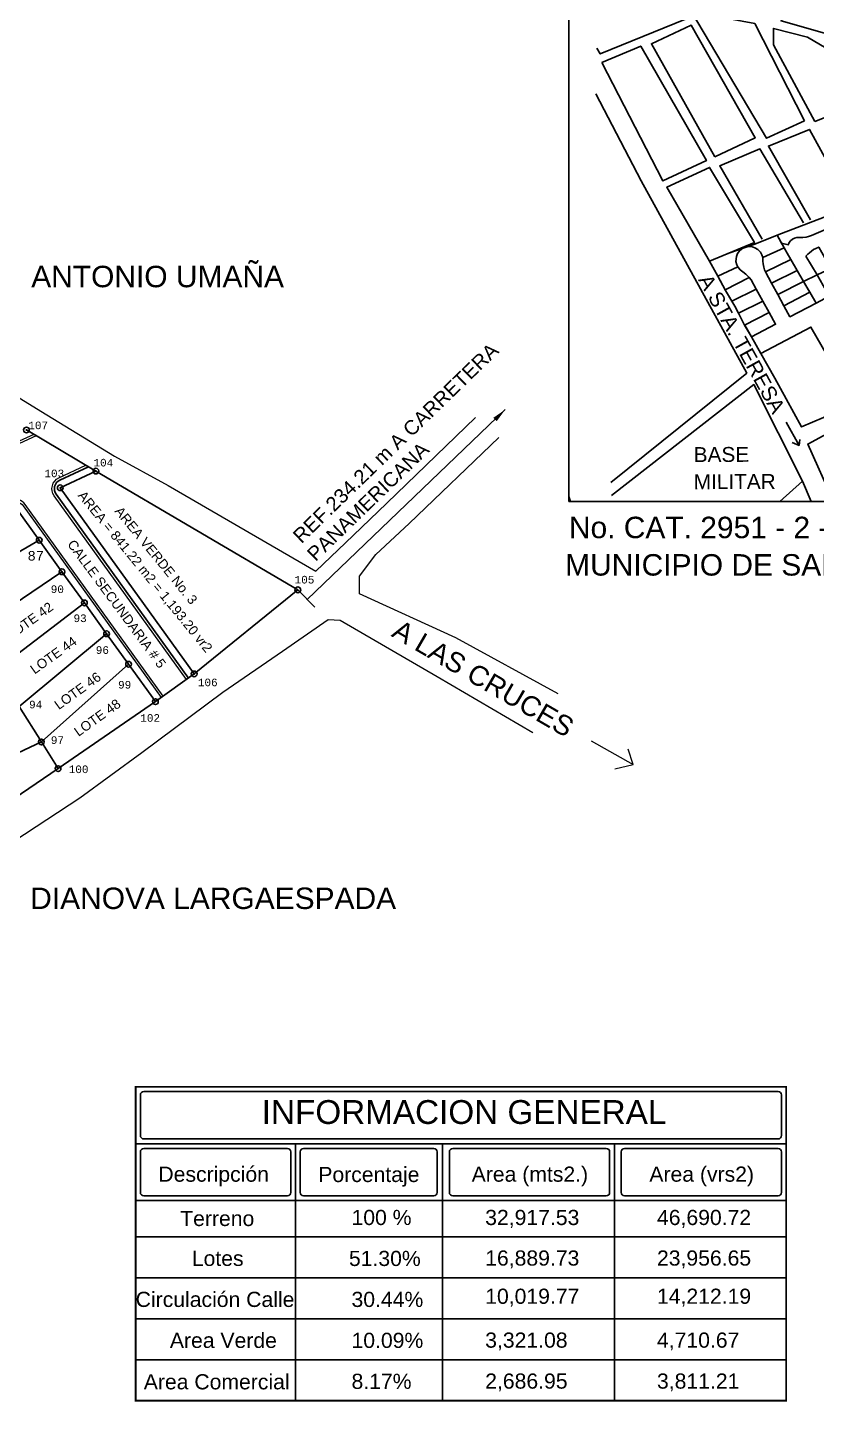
# Model space of a CAD drawing. Header units: millimetres. Extents: x 590482 to 595025, y 1306677 to 1308289.
# Drawn here: x 590814.6 to 590980.3, y 1306964.5 to 1307252.9 of the extents above; entities that cross this region are included whole.
import ezdxf
from ezdxf.enums import TextEntityAlignment as Align

# ---------------------------------------------------------------- set-up
doc = ezdxf.new("R2010")
doc.units = ezdxf.units.MM
doc.header["$PDMODE"] = 32
doc.header["$PDSIZE"] = 1.2
for name, color, linetype in [('2', 1, 'Continuous'), ('_CAMC_ACERA', 9, 'Continuous'), ('CERCO', 6, 'Continuous'), ('CIRCULO', 1, 'Continuous'), ('CVL_CUADCON_TX', 2, 'Continuous'), ('CVL_PUNTO', 2, 'Continuous'), ('CVL_PUNTO_NUM', 2, 'Continuous'), ('poligono', 4, 'Continuous'), ('POLIGONO MATRIZ REPLANTEO', 3, 'Continuous'), ('POLIGONO PLANO', 1, 'Continuous'), ('TEXT. FORMAT.', 3, 'Continuous'), ('TEXTO 2', 4, 'Continuous'), ('TEXTO 3', 2, 'Continuous')]:
    doc.layers.add(name, color=color, linetype=linetype)
for name, color, linetype, lineweight in [('_BORDILLOS Y CUNETAS', 252, 'Continuous', 20), ('_TEXTO', 3, 'Continuous', 25), ('COTAS', 40, 'Continuous', 5)]:
    doc.layers.add(name, color=color, linetype=linetype, lineweight=lineweight)
doc.styles.add('ARIAL', font='arial.ttf', dxfattribs={"width": 0.95, "height": 0.45})
doc.styles.add('CURVAS', font='arial.ttf', dxfattribs={"height": 1})
doc.styles.add('MONOTXT4', font='monotxt4.shx')
doc.styles.add('PUNTOS PI', font='arial.ttf', dxfattribs={"height": 2})
doc.styles.add('ROTULOS PI', font='arial.ttf', dxfattribs={"height": 3.5})

msp = doc.modelspace()

# ---------------------------------------------------------------- linework, layer by layer
for p, q in [((590928.283, 1307303.416), (590928.283, 1307153.416)), ((590928.283, 1307153.416), (591115.783, 1307153.416))]:
    msp.add_line(p, q)
at = {"color": 7, "linetype": 'Continuous', "lineweight": 25}
for points in [[(590821.458, 1307156.306), (590828.946, 1307159.812), (590871.358, 1307134.889), (590849.586, 1307117.237)], [(590821.821, 1307138.686), (590803.031, 1307125.979), (590797.87, 1307134.199), (590817.055, 1307145.307)], [(590826.537, 1307132.136), (590808.01, 1307118.051), (590803.031, 1307125.979), (590821.821, 1307138.686)], [(590831.198, 1307125.662), (590812.823, 1307110.386), (590808.01, 1307118.051), (590826.537, 1307132.136)], [(590835.804, 1307119.264), (590817.486, 1307102.959), (590812.823, 1307110.386), (590831.198, 1307125.662)], [(590841.45, 1307111.423), (590821.001, 1307097.362), (590817.486, 1307102.959), (590835.804, 1307119.264)], [(590817.486, 1307102.959), (590796.357, 1307093.064), (590792.331, 1307100.789), (590812.823, 1307110.386)], [(590821.001, 1307097.362), (590801.145, 1307083.878), (590796.357, 1307093.064), (590817.486, 1307102.959)]]:
    msp.add_lwpolyline(points, close=True, dxfattribs=at)
msp.add_lwpolyline([(590812.243, 1307151.99), (590817.055, 1307145.307), (590797.87, 1307134.199), (590792.503, 1307142.746), (590812.243, 1307151.99)], dxfattribs=at)
at = {"layer": '2', "color": 1, "linetype": 'Continuous'}
msp.add_line((590928.283, 1307154.488), (590928.661, 1307153.416), dxfattribs=at)
at = {"layer": '_BORDILLOS Y CUNETAS'}
for points in [[(590815.907, 1307167.496), (590797.684, 1307159.223, -0.342812), (590795.297, 1307159.793), (590776.002, 1307183.854, 0.3231248), (590773.746, 1307184.477), (590631.631, 1307131.752, -0.1206905), (590622.177, 1307130.659, 1.6488276), (590626.187, 1307119.851, -0.1206905), (590634.066, 1307125.189), (590680.25, 1307142.324, -0.3758861), (590682.712, 1307141.386), (590689.815, 1307128.001), (590696.993, 1307114.116, -0.4257253), (590696.065, 1307111.386), (590613.887, 1307072.902, -0.4077448), (590611.247, 1307073.825), (590595.233, 1307106.139, -0.1348623), (590593.211, 1307116.541, 1.75756), (590580.116, 1307110.051, -0.1348623), (590587.169, 1307102.143), (590603.055, 1307070.087, -0.4207121), (590602.111, 1307067.388), (590584.367, 1307059.078)], [(590816.426, 1307167.182), (590797.891, 1307158.768, -0.342812), (590794.907, 1307159.48), (590794.905, 1307159.483)], [(590847.959, 1307116.074), (590820.188, 1307154.648, -0.4698083), (590821.156, 1307158.373), (590826.856, 1307161.042)], [(590848.365, 1307116.365), (590820.593, 1307154.94, -0.4698083), (590821.368, 1307157.92), (590827.378, 1307160.734)], [(590843.077, 1307112.586), (590814.109, 1307152.822, 0.3607217), (590811.02, 1307153.626), (590774.411, 1307136.482, 0.4267178), (590773.254, 1307133.062), (590799.479, 1307082.747)], [(590799.896, 1307083.03), (590773.698, 1307133.293, -0.4267178), (590774.623, 1307136.029), (590811.232, 1307153.173, -0.3607217), (590813.703, 1307152.53), (590842.67, 1307112.295)]]:
    msp.add_lwpolyline(points, format="xyb", dxfattribs=at)
at = {"layer": '_CAMC_ACERA'}
msp.add_lwpolyline([(590848.365, 1307116.365), (590820.593, 1307154.94, -0.4698083), (590821.368, 1307157.92), (590827.378, 1307160.734)], format="xyb", dxfattribs=at)
at = {"layer": 'CERCO', "color": 6}
for p, q in [((590838.29, 1307016.937), (590838.29, 1307008.412)), ((590869.161, 1307017.646), (590839, 1307017.646)), ((590869.87, 1307008.412), (590869.87, 1307016.937)), ((590871.859, 1307016.937), (590871.859, 1307008.412)), ((590899.921, 1307017.646), (590872.568, 1307017.646)), ((590900.631, 1307008.412), (590900.631, 1307016.937)), ((590903.192, 1307016.937), (590903.192, 1307008.412)), ((590936.148, 1307017.646), (590903.901, 1307017.646)), ((590936.857, 1307008.412), (590936.857, 1307016.937)), ((590939.275, 1307016.937), (590939.275, 1307008.412)), ((590972.231, 1307017.646), (590939.984, 1307017.646)), ((590972.94, 1307008.412), (590972.94, 1307016.937)), ((590839, 1307007.703), (590869.161, 1307007.703)), ((590872.568, 1307007.703), (590899.921, 1307007.703)), ((590903.901, 1307007.703), (590936.148, 1307007.703)), ((590939.984, 1307007.703), (590972.231, 1307007.703))]:
    msp.add_line(p, q, dxfattribs=at)
at = {"layer": 'CERCO', "lineweight": 13}
for points, elevation in [([(590726.052, 1307228.86), (590787.92, 1307190.248), (590797.451, 1307184.628), (590817.411, 1307172.387), (590832.824, 1307162.923), (590844.137, 1307156.786), (590875.146, 1307138.791), (590882.954, 1307146.298), (590890.035, 1307153.069), (590908.682, 1307171.034)], -3.128), ([(590926.016, 1307113.07), (590904.517, 1307124.808), (590884.305, 1307134.081), (590884.332, 1307137.791), (590887.765, 1307142.307), (590894.778, 1307148.842), (590913.578, 1307166.872)], -3.782), ([(590811.674, 1307082.137), (590825.536, 1307091.266), (590838.586, 1307100.734), (590855.584, 1307113.409), (590868.111, 1307122.015), (590877.76, 1307128.691), (590880.223, 1307128.513), (590900.624, 1307116.685), (590920.685, 1307104.928)], -460.616)]:
    msp.add_lwpolyline(points, dxfattribs=dict(at, elevation=elevation))
at = {"layer": 'CERCO', "color": 6}
for centre, start, end in [((590839, 1307016.937), 90, 180), ((590869.161, 1307016.937), 0, 90), ((590872.568, 1307016.937), 90, 180), ((590899.921, 1307016.937), 0, 90), ((590903.901, 1307016.937), 90, 180), ((590936.148, 1307016.937), 0, 90), ((590939.984, 1307016.937), 90, 180), ((590972.231, 1307016.937), 0, 90), ((590839, 1307008.412), 180, 270), ((590869.161, 1307008.412), 270, 0), ((590872.568, 1307008.412), 180, 270), ((590899.921, 1307008.412), 270, 0), ((590903.901, 1307008.412), 180, 270), ((590936.148, 1307008.412), 270, 0), ((590939.984, 1307008.412), 180, 270), ((590972.231, 1307008.412), 270, 0)]:
    msp.add_arc(centre, 0.709, start, end, dxfattribs=at)
at = {"layer": 'CIRCULO'}
for p, q in [((590837.296, 1307030.573), (590973.935, 1307030.573)), ((590837.296, 1307030.573), (590837.296, 1306964.712)), ((590870.865, 1307018.641), (590870.865, 1306964.712)), ((590901.768, 1307018.641), (590901.768, 1306964.712)), ((590937.851, 1307018.641), (590937.851, 1306964.712)), ((590973.935, 1307018.641), (590973.935, 1306964.712))]:
    msp.add_line(p, q, dxfattribs=at)
at = {"layer": 'CIRCULO', "color": 1, "linetype": 'Continuous'}
for p, q in [((590838.29, 1307028.869), (590838.29, 1307020.344)), ((590972.231, 1307029.579), (590839, 1307029.579)), ((590972.94, 1307020.344), (590972.94, 1307028.869)), ((590839, 1307019.635), (590972.231, 1307019.635))]:
    msp.add_line(p, q, dxfattribs=at)
at = {"layer": 'CIRCULO'}
for points in [[(590982.789, 1307213.435), (590972.019, 1307209.308), (590967.333, 1307207.463), (590961.905, 1307205.588), (590957.802, 1307203.906), (590959.543, 1307200.725), (590961.214, 1307197.709), (590963.126, 1307194.457), (590963.903, 1307192.958), (590964.126, 1307192.519), (590965.208, 1307190.442), (590966.645, 1307187.986), (590968.609, 1307184.522), (590971.546, 1307179.296), (590973.928, 1307175.006), (590977.158, 1307169.073), (590981.759, 1307171.085)], [(590982.789, 1307213.435), (590972.019, 1307209.308), (590972.957, 1307207.676), (590974.382, 1307207.332), (590974.595, 1307207.774), (590974.85, 1307208.108), (590975.277, 1307208.471), (590975.714, 1307208.695), (590976.188, 1307208.819), (590976.608, 1307208.843), (590977.01, 1307208.827), (590977.452, 1307208.84), (590978.11, 1307208.924), (590978.648, 1307209.053), (590979.273, 1307209.275), (590991.841, 1307214.617)], [(590973.935, 1306964.712), (590973.935, 1307030.573)], [(590837.296, 1307018.641), (590973.935, 1307018.641)], [(590837.296, 1307006.715), (590973.935, 1307006.715)]]:
    msp.add_lwpolyline(points, dxfattribs=at)
for points in [[(590968.846, 1307205.181), (590968.524, 1307205.767), (590968.012, 1307206.312), (590967.377, 1307206.706), (590966.661, 1307206.92), (590965.757, 1307206.919), (590967.333, 1307207.463), (590972.019, 1307209.308), (590973.523, 1307206.693), (590969.01, 1307204.614)], [(590978.087, 1307204.918), (590978.481, 1307205.346), (590978.798, 1307205.653), (590979.228, 1307206.002), (590979.689, 1307206.307), (590980.178, 1307206.566), (590980.769, 1307206.821), (590983.296, 1307202.366), (590980.419, 1307200.973)], [(590969.38, 1307202.064), (590969.38, 1307202.064), (590969.208, 1307202.644), (590969.093, 1307203.294), (590969.055, 1307203.843), (590969.01, 1307204.614), (590973.523, 1307206.693), (590974.168, 1307205.571), (590974.939, 1307204.231), (590969.565, 1307201.605)], [(590969.565, 1307201.605), (590974.939, 1307204.231), (590976.275, 1307201.91), (590970.855, 1307199.235)], [(590964.248, 1307202.059), (590964.836, 1307201.622), (590965.467, 1307201.16), (590966.175, 1307200.446), (590961.119, 1307197.88), (590959.543, 1307200.725), (590963.765, 1307202.667)], [(590970.855, 1307199.235), (590976.275, 1307201.91), (590977.599, 1307199.607), (590972.15, 1307196.89)], [(590966.555, 1307199.931), (590967.641, 1307197.998), (590962.543, 1307195.456), (590961.214, 1307197.709), (590961.119, 1307197.88), (590966.175, 1307200.446)], [(590972.15, 1307196.89), (590977.599, 1307199.607), (590978.894, 1307197.349), (590973.451, 1307194.533)], [(590980.2, 1307195.086), (590978.894, 1307197.349), (590977.599, 1307199.607), (590980.419, 1307200.973), (590982.971, 1307196.537)], [(590969.015, 1307195.51), (590963.903, 1307192.958), (590963.126, 1307194.457), (590962.543, 1307195.456), (590967.641, 1307197.998)], [(590970.363, 1307193.069), (590965.208, 1307190.442), (590964.126, 1307192.519), (590963.903, 1307192.958), (590969.015, 1307195.51)], [(590974.729, 1307192.22), (590973.451, 1307194.533), (590978.894, 1307197.349), (590980.2, 1307195.086)], [(590971.707, 1307190.637), (590966.645, 1307187.986), (590965.208, 1307190.442), (590970.363, 1307193.069)], [(590977.158, 1307169.073), (590973.928, 1307175.006), (590971.546, 1307179.296), (590968.609, 1307184.522), (590979.139, 1307190.037), (590988.362, 1307173.978), (590985.564, 1307172.736), (590981.759, 1307171.085)]]:
    msp.add_lwpolyline(points, close=True, dxfattribs=at)
at = {"layer": 'CIRCULO', "elevation": -130.926}
msp.add_lwpolyline([(590957.802, 1307203.906), (590961.905, 1307205.588), (590964.822, 1307206.596), (590964.202, 1307206.122), (590963.727, 1307205.492), (590963.464, 1307204.841), (590963.383, 1307203.839), (590963.562, 1307203.086), (590963.765, 1307202.667), (590959.543, 1307200.725)], close=True, dxfattribs=at)
msp.add_lwpolyline([(590957.802, 1307203.906), (590961.905, 1307205.588), (590964.822, 1307206.596), (590964.202, 1307206.122), (590963.727, 1307205.492), (590963.464, 1307204.841), (590963.383, 1307203.839), (590963.562, 1307203.086), (590963.765, 1307202.667), (590959.543, 1307200.725)], close=True, dxfattribs=at)
at = {"layer": 'CIRCULO', "const_width": 0.365}
msp.add_lwpolyline([(590837.296, 1307030.573), (590973.935, 1307030.573), (590973.935, 1306964.712), (590837.296, 1306964.712)], close=True, dxfattribs=at)
at = {"layer": 'CIRCULO', "color": 1, "linetype": 'Continuous'}
for points in [[(590837.296, 1306999.105), (590973.935, 1306999.105)], [(590837.296, 1306990.507), (590973.935, 1306990.507)], [(590837.296, 1306981.909), (590973.935, 1306981.909)], [(590837.296, 1306973.31), (590973.935, 1306973.31)], [(590837.296, 1306964.712), (590973.935, 1306964.712)]]:
    msp.add_lwpolyline(points, dxfattribs=at)
at = {"layer": 'CIRCULO'}
for points in [[(590972.019, 1307209.308, 0), (590967.333, 1307207.463, 0), (590965.757, 1307206.919, 0), (590966.661, 1307206.92, 0), (590967.377, 1307206.706, 0), (590968.012, 1307206.312, 0), (590968.524, 1307205.767, 0), (590968.846, 1307205.181, 0), (590969.01, 1307204.614, 0), (590973.523, 1307206.693, 0), (590972.019, 1307209.308, 0)], [(590974.168, 1307205.571, 0), (590973.523, 1307206.693, 0), (590969.01, 1307204.614, 0), (590969.055, 1307203.843, 0), (590969.093, 1307203.294, 0), (590969.208, 1307202.644, 0), (590969.38, 1307202.064, 0), (590969.565, 1307201.605, 0), (590974.939, 1307204.231, 0), (590974.168, 1307205.571, 0)], [(590976.275, 1307201.91, 0), (590974.939, 1307204.231, 0), (590969.565, 1307201.605, 0), (590970.855, 1307199.235, 0), (590976.275, 1307201.91, 0)], [(590965.467, 1307201.16, 0), (590964.836, 1307201.622, 0), (590964.248, 1307202.059, 0), (590963.765, 1307202.667, 0), (590959.543, 1307200.725, 0), (590961.119, 1307197.88, 0), (590966.175, 1307200.446, 0), (590965.467, 1307201.16, 0)], [(590976.275, 1307201.91, 0), (590970.855, 1307199.235, 0), (590972.15, 1307196.89, 0), (590977.599, 1307199.607, 0), (590976.275, 1307201.91, 0)], [(590967.641, 1307197.998, 0), (590966.555, 1307199.931, 0), (590966.175, 1307200.446, 0), (590961.119, 1307197.88, 0), (590961.214, 1307197.709, 0), (590961.839, 1307196.663, 0), (590962.543, 1307195.456, 0), (590967.641, 1307197.998, 0)], [(590978.894, 1307197.349, 0), (590978.779, 1307197.55, 0), (590977.599, 1307199.607, 0), (590972.15, 1307196.89, 0), (590973.451, 1307194.533, 0), (590978.894, 1307197.349, 0)], [(590969.015, 1307195.51, 0), (590967.641, 1307197.998, 0), (590962.543, 1307195.456, 0), (590963.126, 1307194.457, 0), (590963.903, 1307192.958, 0), (590969.015, 1307195.51, 0)], [(590969.015, 1307195.51, 0), (590963.903, 1307192.958, 0), (590965.208, 1307190.442, 0), (590970.363, 1307193.069, 0), (590969.015, 1307195.51, 0)], [(590980.2, 1307195.086, 0), (590978.894, 1307197.349, 0), (590973.451, 1307194.533, 0), (590974.729, 1307192.22, 0), (590980.2, 1307195.086, 0)], [(590970.363, 1307193.069, 0), (590965.208, 1307190.442, 0), (590965.223, 1307190.412, 0), (590966.645, 1307187.986, 0), (590971.707, 1307190.637, 0), (590970.363, 1307193.069, 0)]]:
    msp.add_polyline3d(points, dxfattribs=at)
at = {"layer": 'CIRCULO', "color": 1, "linetype": 'Continuous'}
for centre, start, end in [((590839, 1307028.869), 90, 180), ((590972.231, 1307028.869), 0, 90), ((590839, 1307020.344), 180, 270), ((590972.231, 1307020.344), 270, 0)]:
    msp.add_arc(centre, 0.709, start, end, dxfattribs=at)
at = {"layer": 'COTAS', "color": 1}
for p, q in [((590873.328, 1307132.863), (590914.936, 1307172.734, -1.727)), ((590871.401, 1307134.844), (590874.903, 1307131.243))]:
    msp.add_line(p, q, dxfattribs=at)
at = {"layer": 'COTAS'}
for points in [[(590932.99, 1307103.208), (590941.764, 1307098.205)], [(590937.955, 1307097.318), (590941.764, 1307098.205), (590940.724, 1307101.42)]]:
    msp.add_lwpolyline(points, dxfattribs=at)
at = {"layer": 'COTAS', "color": 1}
msp.add_solid([(590912.433, 1307171.007, -1.727), (590913.129, 1307170.288, -1.727), (590914.936, 1307172.734, -1.727)], dxfattribs=at)
at = {"layer": 'CVL_CUADCON_TX'}
for points in [[(590973.951, 1307170.112), (590976.638, 1307165.192)], [(590975.207, 1307165.78), (590976.638, 1307165.192), (590976.817, 1307166.448)]]:
    msp.add_lwpolyline(points, dxfattribs=at)
at = {"layer": 'CVL_PUNTO', "color": 2}
for p in [(590814.362, 1307168.442), (590828.946, 1307159.812), (590821.458, 1307156.306), (590817.055, 1307145.307), (590821.821, 1307138.686), (590871.358, 1307134.889), (590826.537, 1307132.136), (590831.198, 1307125.662), (590835.804, 1307119.264), (590849.586, 1307117.237), (590841.45, 1307111.423), (590817.486, 1307102.959), (590821.001, 1307097.362)]:
    msp.add_point(p, dxfattribs=at)
at = {"layer": 'poligono', "color": 4}
msp.add_lwpolyline([(590937.851, 1306964.712), (590937.851, 1307018.641)], dxfattribs=at)
at = {"layer": 'POLIGONO MATRIZ REPLANTEO', "color": 3, "linetype": 'Continuous', "lineweight": 25}
msp.add_lwpolyline([(590801.145, 1307083.878), (590821.001, 1307097.362), (590841.45, 1307111.423), (590849.586, 1307117.237), (590871.358, 1307134.889), (590828.946, 1307159.812), (590814.362, 1307168.442)], dxfattribs=at)
at = {"layer": 'POLIGONO PLANO'}
for points in [[(590995.021, 1307292.225), (590988.925, 1307279.052), (590981.775, 1307279.784), (590972.868, 1307254.3), (590983.937, 1307251.163), (591016.213, 1307234.015), (591049.186, 1307214.815), (591092.961, 1307260.813), (591000.094, 1307292.166)], [(590934.184, 1307248.561), (590934.882, 1307247.357), (590952.809, 1307254.64), (590952.055, 1307256.495), (590933.642, 1307259.095)], [(590977.807, 1307233.346), (590969.788, 1307229.657), (590954.014, 1307256.189), (590967.319, 1307253.779), (590977.807, 1307233.346)], [(590958.929, 1307225.766), (590967.451, 1307229.777), (590954.009, 1307253.387), (590945.615, 1307249.506), (590958.929, 1307225.766)], [(590979.945, 1307233.219), (590996.964, 1307239.942), (590978.408, 1307250.882), (590971.262, 1307252.714), (590971.262, 1307249.258), (590979.945, 1307233.219)], [(590935.238, 1307245.599), (590943.389, 1307249.01), (590957.196, 1307224.992), (590948.06, 1307220.731), (590935.238, 1307245.599)], [(590937.078, 1307157.386), (590965.664, 1307180.393), (590943.487, 1307220.731), (590933.974, 1307238.977)], [(590979.008, 1307212.565), (590970.218, 1307228.016), (590978.818, 1307231.538), (590987.158, 1307216.335)], [(590968.91, 1307208.505), (590959.983, 1307223.918), (590968.422, 1307227.438), (590977.549, 1307211.925)], [(590957.802, 1307203.906), (590948.855, 1307219.385), (590957.845, 1307223.535), (590967.289, 1307207.815), (590957.802, 1307203.906)], [(590981.76, 1307171.084), (590977.159, 1307169.072), (590973.928, 1307175.005), (590971.546, 1307179.296), (590968.609, 1307184.522), (590966.645, 1307187.985), (590965.208, 1307190.442), (590964.126, 1307192.519), (590963.904, 1307192.957), (590963.126, 1307194.457), (590961.214, 1307197.709), (590959.543, 1307200.725), (590957.802, 1307203.906), (590961.905, 1307205.588), (590967.333, 1307207.463), (590972.019, 1307209.308), (590982.789, 1307213.435)], [(591115.783, 1307173.359), (591049.914, 1307211.378), (591036.707, 1307201.623), (591018.063, 1307188.415), (591007.623, 1307181.278), (590978.447, 1307165.466), (590983.905, 1307153.416)], [(590979.187, 1307153.416), (590977.353, 1307157.702), (590967.128, 1307177.973), (590937.249, 1307154.72)], [(590977.353, 1307157.702), (590972.605, 1307153.416)]]:
    msp.add_lwpolyline(points, dxfattribs=at)

# ---------------------------------------------------------------- texts
at = {"style": 'ROTULOS PI'}
for s, p in [('No. CAT. 2951 - 2 - 02 - 000 - 21000 (53900770091916)', (590928.301, 1307145.734)), ('MUNICIPIO DE SANTA TERESA, DEPTO. DE CARAZO', (590927.51, 1307137.883))]:
    msp.add_text(s, height=4.5, dxfattribs=at).set_placement(p)
at = {"layer": '_TEXTO', "style": 'PUNTOS PI'}
for s, p in [('ANTONIO UMAÑA', (590841.906, 1307198.403, -460.616)), ('DIANOVA LARGAESPADA', (590853.577, 1307067.901, -460.616))]:
    msp.add_text(s, height=4.5, dxfattribs=at).set_placement(p, align=Align.CENTER)
at = {"layer": 'COTAS', "color": 3, "char_height": 3, "attachment_point": 5, "rotation": 44.07989, "style": 'PUNTOS PI'}
for s, insert in [('\\A1;REF.234.21 m A CARRETERA ', (590891.912, 1307165.7)), ('\\A1; PANAMERICANA', (590885.686, 1307153.005, -2.973))]:
    msp.add_mtext(s, dxfattribs=dict(at, insert=insert))
at = {"layer": 'CVL_CUADCON_TX', "style": 'CURVAS'}
for s, height, rotation, p in [('A STA. TERESA', 3.125, 298.96779, (590955.376, 1307199.986)), ('BASE', 3.125, 0.25944, (590954.517, 1307161.71)), ('MILITAR', 3.125, 0.25944, (590954.517, 1307156.005)), ('A LAS CRUCES', 4.16667, 329.85587, (590890.805, 1307125.236))]:
    msp.add_text(s, height=height, rotation=rotation, dxfattribs=at).set_placement(p)
at = {"layer": 'CVL_PUNTO_NUM', "color": 2, "style": 'MONOTXT4'}
for s, height, p in [('107', 1.6, (590814.748, 1307168.61)), ('104', 1.6, (590828.434, 1307160.783)), ('103', 1.6, (590818.13, 1307158.524)), ('87', 2, (590814.59, 1307141.04)), ('105', 1.6, (590870.679, 1307136.223)), ('90', 1.6, (590819.459, 1307134.221)), ('93', 1.6, (590824.241, 1307128.125)), ('96', 1.6, (590828.914, 1307121.453)), ('99', 1.6, (590833.6, 1307114.168)), ('106', 1.6, (590850.36, 1307114.656)), ('94', 1.6, (590814.909, 1307110.011)), ('102', 1.6, (590838.26, 1307107.2)), ('97', 1.6, (590819.478, 1307102.541)), ('100', 1.6, (590823.235, 1307096.428))]:
    msp.add_text(s, height=height, dxfattribs=at).set_placement(p)
at = {"layer": 'TEXT. FORMAT.', "style": 'PUNTOS PI'}
msp.add_text('AREA = 841.22 m2 = 1,193.20 vr2', height=2, rotation=309.23131, dxfattribs=at).set_placement((590839.182, 1307138.617), align=Align.MIDDLE)
for s, rotation, p in [('AREA VERDE No. 3', 309.23131, (590832.774, 1307151.348)), ('CALLE SECUNDARIA # 5', 306.43342, (590822.844, 1307144.457)), (' LOTE 42', 35.62587, (590810.474, 1307123.886)), (' LOTE 44', 35.62587, (590815.435, 1307116.647)), (' LOTE 46', 35.62587, (590820.516, 1307109.187)), (' LOTE 48', 35.62587, (590824.653, 1307103.559))]:
    msp.add_text(s, height=2, rotation=rotation, dxfattribs=at).set_placement(p)
at = {"layer": 'TEXT. FORMAT.', "color": 3, "linetype": 'Continuous', "style": 'ARIAL'}
for s, height, p in [('Descripción', 3.18192, (590853.68, 1307010.662)), ('Porcentaje', 3.1819, (590886.283, 1307010.594)), ('Area (mts2.)', 3.18192, (590920.102, 1307010.662)), ('Area (vrs2)', 3.18192, (590956.185, 1307010.662))]:
    msp.add_text(s, height=height, dxfattribs=at).set_placement(p, align=Align.CENTER)
at = {"layer": 'TEXTO 2', "style": 'ROTULOS PI'}
msp.add_text('INFORMACION GENERAL', height=5, dxfattribs=at).set_placement((590906.273, 1307022.792), align=Align.CENTER)
at = {"layer": 'TEXTO 3', "color": 2, "linetype": 'Continuous', "style": 'ARIAL'}
for s, height, p in [('Terreno', 3.1819, (590846.653, 1307001.362)), ('100 %%%', 3.1819, (590882.635, 1307001.572)), ('32,917.53', 3.1819, (590910.715, 1307001.572)), ('46,690.72', 3.1819, (590946.798, 1307001.572)), ('16,889.73', 3.1819, (590910.715, 1306993.053)), ('23,956.65', 3.1819, (590946.798, 1306993.053)), ('Lotes', 3.1819, (590849.09, 1306992.986)), ('51.30%%%', 3.1819, (590882.096, 1306992.974)), ('Circulación Calle', 3.18192, (590837.296, 1306984.375)), ('30.44%%%', 3.1819, (590882.635, 1306984.375)), ('10,019.77', 3.1819, (590910.715, 1306985.035)), ('14,212.19', 3.1819, (590946.798, 1306985.035)), ('Area Verde', 3.1819, (590844.482, 1306975.777)), ('10.09%%%', 3.1819, (590882.635, 1306975.777)), ('3,321.08', 3.1819, (590910.715, 1306975.83)), ('4,710.67', 3.1819, (590946.798, 1306975.83)), ('Area Comercial', 3.18192, (590839.002, 1306967.082)), ('8.17%%%', 3.1819, (590882.635, 1306967.179)), ('2,686.95', 3.1819, (590910.715, 1306967.232)), ('3,811.21', 3.1819, (590946.798, 1306967.232))]:
    msp.add_text(s, height=height, dxfattribs=at).set_placement(p)

doc.saveas('drawing.dxf')
